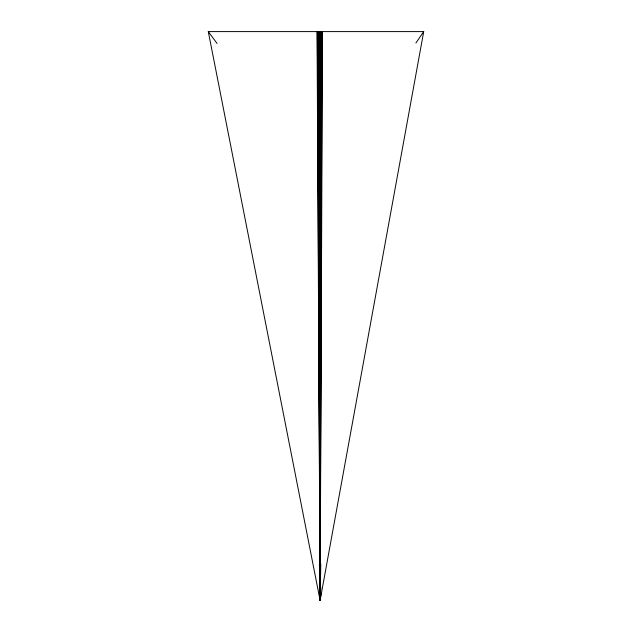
<?xml version="1.0" encoding="UTF-8"?>
<svg xmlns="http://www.w3.org/2000/svg" width="632" height="632" viewBox="0 0 632 632"><rect width="100%" height="100%" fill="white"/><g stroke="black" fill="none" stroke-linecap="round" stroke-linejoin="round"><path stroke-width="0.95" d="M320.377 31.6L320.116 600.4L208.284 31.6L423.717 31.6L320.116 600.4L319.318 593.535M321.024 31.6L320.116 600.4L320.938 593.543M321.585 31.6L320.116 600.4L319.492 588.59M322.036 31.6L320.116 600.4L320.756 587.594M322.486 31.6L320.116 600.4L319.405 563.831M320.78 563.942L320.116 600.4L317.035 31.6M415.919 42.984L423.717 31.6M208.284 31.6L217.045 43.45M317.785 31.6L320.116 600.4L320.116 31.6M317.335 31.6L320.116 600.4L319.689 31.6M319.002 31.6L320.116 600.4L318.354 31.6"/></g></svg>
